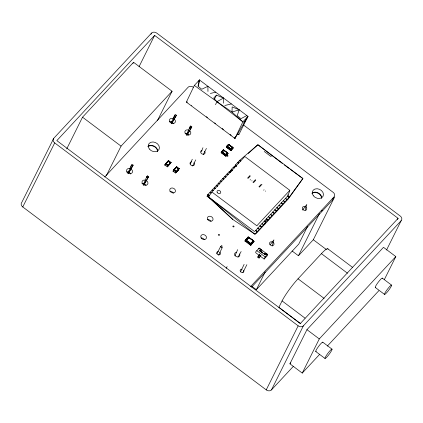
<?xml version="1.0" encoding="UTF-8"?>
<svg xmlns="http://www.w3.org/2000/svg" width="423" height="423" viewBox="0 0 423 423"><rect width="100%" height="100%" fill="white"/><g stroke="black" fill="none" stroke-linecap="round" stroke-linejoin="round"><path stroke-width="0.63" d="M263.841 253.393C264.629 254.678 263.27 252.933 263.936 253.409M260.171 251.315L260.446 251.484L260.198 251.22M261.181 252.082L261.483 252.267L261.234 251.997M170.48 163.029L168.037 161.137L165.885 163.463L168.375 165.266L170.48 163.029L168.037 161.137L165.885 163.463M178.649 169.168L176.206 167.275L174.054 169.602L176.544 171.4L178.649 169.168L176.206 167.275L174.054 169.602M198.487 86.059L199.455 79.936L247.968 116.383L238.916 134.535L237.176 133.869M266.226 254.741L266.099 254.059L266.226 254.741L265.66 254.836L265.258 254.313C265.279 253.229 265.729 255.709 266.294 254.35M260.272 250.945L260.832 250.971M261.308 251.722L261.869 251.748M258.442 248.957L259.156 248.074L267.537 254.371L265.163 256.914L264.116 259.035L259.923 255.883M272.142 246.128L273.93 239.852L270.101 244.906M305.195 210.136L306.802 204.483L302.588 210.046M225.507 154.585L227.225 152.708L224.164 150.398L222.456 152.222L225.507 154.585L227.225 152.708L224.127 150.44M230.667 149.092L232.386 147.215L229.324 144.904L227.616 146.728L230.667 149.092L232.386 147.215L229.287 144.941M288.068 195.569L289.813 190.329L244.817 156.521L211.854 191.979L208.713 196.536M207.957 91.437L207.899 86.281L201.776 89.258L198.006 86.26L199.455 79.936L194.353 85.43L186.363 102.096L234.924 138.458L242.86 121.877L232 112.053L232.158 106.887L239.212 109.811L237.171 115.712L240.941 118.667L246.858 115.553M234.601 137.264L234.924 138.458L235.553 136.655M199.016 81.163L199.455 79.936L198.868 81.116M250.522 243.754L253.329 240.698L249.036 237.446L246.249 240.428L250.522 243.754L253.329 240.698L248.967 237.541L246.249 240.428L250.569 243.622M190.382 164.002L192.264 159.212M201.29 151.926L202.94 147.733M165.414 164.415L164.838 165.033L168.581 160.571L171.051 162.421L167.307 166.884L164.838 165.033L168.581 160.571L166.477 163.273M178.173 170.115L175.476 173.023L175.942 172.082L173.478 170.231L176.751 166.71L173.007 171.172L175.476 173.023L178.749 169.501L179.215 168.56L176.751 166.71L176.423 167.032M128.285 173.356L129.036 171.548M130.786 167.318L131.289 166.112M143.693 184.936L144.692 182.519M146.696 177.686L147.453 175.878L148.563 176.729L143.878 185.078M168.581 160.571L165.308 164.092L167.772 165.948L171.051 162.421L167.307 166.884L168.169 165.493M175.942 172.082L179.215 168.56L175.942 172.082L178.749 169.501L178.02 170.004M127.788 173.388L131.326 165.144L132.039 164.298L133.155 165.15L128.47 173.499M143.196 184.962L146.733 176.719L147.453 175.878M171.505 123.093L172.267 121.359M173.79 117.885L174.551 116.151M186.659 135.249L187.675 132.933M189.451 128.888L190.72 125.996L191.836 126.847L187.003 135.318M234.934 255.83L237.663 249.649M171.151 123.035L174.599 115.262L175.312 114.416L176.428 115.273L171.595 123.738M186.564 134.614L190.006 126.837L190.72 125.996M259.013 258.03L260.912 255.55L259.013 258.03L257.792 257.115L259.579 254.609L257.792 257.115M218.659 255.169L222.107 247.82L221.853 245.44L220.542 246.651L216.925 253.705M215.519 104.671L216.925 101.689L223.556 98.046L223.614 103.196M240.444 271.978L244.124 264.37M386.537 250.025L401.189 220.647A3.892 3.077 26.5 0 0 400.232 216.042L156.764 33.116A3.892 3.077 26.5 0 0 151.556 33.084L53.747 138.3L21.811 202.353A3.892 3.077 26.5 0 0 22.768 206.958L266.236 389.884A3.892 3.077 26.5 0 0 271.444 389.916L293.43 366.265M22.768 206.958L54.704 142.905A3.892 3.077 26.5 0 1 53.747 138.3M66.707 148.928L82.527 117.192L133.557 62.297L172.082 91.241L157.435 120.624M132.975 63.471L133.557 62.297M150.969 34.263L151.556 33.084M139.056 66.654L154.638 35.4L398.106 218.331L397.52 219.511M106.406 175.519L121.052 146.136L172.082 91.241M165.7 163.638L165.308 164.092M167.741 166.123L170.58 163.363M170.718 162.749L171.051 162.421L167.772 165.948M173.869 169.776L173.478 170.231L175.878 168.349M176.751 166.71L173.007 171.172L173.737 170.67M178.887 168.883L179.215 168.56M222.059 153.105L221.118 152.597L223.291 149.827L228.034 153.39L226.337 155.22L222.249 151.873L221.589 151.656L221.118 152.597L225.866 156.161L227.569 154.332L228.034 153.39L223.291 149.827L221.589 151.656L226.337 155.22L225.866 156.161L221.953 153.221M222.249 151.873L225.866 156.161M223.846 150.154L223.291 149.827L224.127 150.815M229.705 145.813L228.446 144.328L233.195 147.897L231.492 149.726L227.41 146.374L226.749 146.157L226.279 147.098L231.027 150.662L232.729 148.833L233.195 147.897L232.703 147.437L228.446 144.328L226.749 146.157L231.492 149.726L231.027 150.662L226.279 147.098L228.446 144.328L229.007 144.661M227.41 146.374L231.027 150.662M225.84 154.765L226.337 155.22M227.542 152.936L228.034 153.39M232.232 170.712L229.15 171.706L207.889 194.58L207.059 196.246L210.109 198.54L232.819 219.484L254.921 234.22L256.37 233.295L288.264 198.984L302.884 178.543L257.887 144.735L239.783 160.269L235.532 164.843L234.702 166.509L236.505 166.08M231 149.266L231.492 149.726M232.703 147.437L233.195 147.897M232.819 219.484L208.756 197.097A0.777 0.613 26.5 0 1 208.793 196.425L209.459 195.675L207.889 194.58L208.983 197.345L253.98 231.154A0.777 0.613 26.5 0 0 255.021 231.159L287.978 195.706A0.777 0.613 26.5 0 0 287.788 194.786M236.489 166.139L233.406 167.133L231.275 169.422L230.445 171.088L232.248 170.654M245.435 239.936L244.901 241.004L250.76 245.403L254.054 241.359L248.201 236.959L245.435 239.936L251.288 244.335L250.76 245.403L249.945 244.256L246.249 241.475L246.165 239.947L245.435 239.936L246.165 239.947L251.093 243.653L251.288 244.335L254.054 241.359L248.201 236.959L244.901 241.004L246.249 241.475M245.948 240.174L246.165 239.947M248.713 237.203L248.502 237.43L248.713 237.203L248.201 236.959M250.881 243.881L251.093 243.653L250.881 243.881L251.288 244.335M253.647 240.904L253.435 241.136L254.054 241.359M290.194 169.242L302.884 178.543L289.094 197.319L267.833 220.193L264.195 221.261L265.707 222.482L264.877 224.148L264.602 222.99M252.145 286.53L256.354 289.692L265.2 271.952M307.6 226.337L298.77 244.087L256.354 289.692M292.119 251.003L298.432 255.746L319.428 213.631M327.984 249.258A19.463 2.702 -53.1 0 0 321.422 253.641L298.03 278.805A19.463 2.702 -53.1 0 0 282.078 300.917L278.884 307.32L300.79 323.78M298.432 255.746L313.316 239.735L334.604 197.033L332.853 198.916M266.236 389.884L298.173 325.832A3.892 3.077 26.5 0 0 303.381 325.858L401.189 220.647M271.444 389.916L303.381 325.858M319.703 354.305L302.244 373.086L289.919 363.822L306.95 329.665L383.497 247.318L395.822 256.581L384.37 279.555M302.244 373.086L319.28 338.923L395.822 256.581M214.429 99.188L216.502 95.122L223.556 98.046M242.892 272.544L246.879 264.692M192.597 166.043L195.759 159.889M203.273 154.564L206.429 148.41M261.372 250.125L260.272 248.994L259.923 249.332M267.241 254.535L266.141 253.403L265.797 253.742M226.183 268.314L227.125 266.638M237.996 257.168L241.131 251.569M128.206 173.488L133.155 165.15M143.619 185.068L148.563 176.729M171.495 123.326L176.428 115.273M186.903 134.905L191.836 126.847M234.924 138.458L247.968 116.383L242.86 121.877L216.925 101.689L194.353 85.43M243.701 122.86L247.968 116.383M261.916 251.838L261.361 251.627M170.49 162.971L168.375 165.266L165.938 163.4M178.659 169.11L176.544 171.4L174.107 169.538M154.638 35.4L56.83 140.616L300.298 323.547L398.106 218.331M104.735 176.951L188.14 87.223A3.844 3.035 26.5 0 1 193.285 87.254M164.838 165.033L165.657 164.15M207.91 195.331L207.059 196.246L208.756 197.097L254.921 234.22L265.707 222.482M229.599 172.002L231.296 170.168M233.85 167.423L235.553 165.594M238.101 162.85L238.953 161.935M247.481 178.199L250.03 175.455M248.253 178.268L250.247 176.127M250.104 179.987L250.479 179.585M252.98 182.334L255.534 179.59M253.477 182.704L255.751 180.261M258.934 186.807L261.102 184.476M259.389 187.146L261.969 184.365M263.682 190.186L264.058 189.784M289.813 190.329L256.851 225.787L211.854 191.979M259.717 250.998L259.521 250.712L259.717 250.998L259.992 250.707M264.116 259.035L267.347 255.64L267.537 254.371M250.633 286.572L334.043 196.843A3.844 3.035 26.5 0 0 333.097 192.301L243.405 124.912M321.475 211.162L322.347 210.22M251.622 287.095L332.335 200.259A3.844 3.035 26.5 0 0 332.991 198.54M289.919 363.822L290.813 362.86M327.312 346.12L378.791 290.744M258.876 255.095L255.73 252.732L255.714 251.886L259.156 248.074M264.407 254.519L264.386 253.89L264.898 254.027L264.391 253.895L264.306 254.45M216.502 95.122L213.684 98.067L216.925 101.689L232 112.053L239.212 109.811M260.684 250.955L260.531 251.193M261.721 251.733L261.567 251.971M261.144 250.252L261.488 249.908M267.019 254.657L267.357 254.318M248.179 153.554L257.887 144.735L282.294 163.4M259.743 250.665L259.696 250.633M266.633 254.588L267.061 254.218L265.834 253.292M260.325 250.85L260.885 251.061M210.368 93.446L215.73 92.166M224.835 105.491L231.386 103.926M262.218 252.409L261.927 252.663M186.363 102.096L187.553 102.001M262.355 252.388L261.779 252.52M251.743 180.859L252.055 180.907M265.321 191.059L265.633 191.106M264.195 221.261L267.003 221.858M226.749 146.157L227.304 146.49M221.589 151.656L222.144 151.984M259.177 255.169L260.462 255.994M240.83 160.999L239.783 160.269L240.809 161.041M238.704 163.289L237.657 162.559L238.683 163.331M230.202 172.436L229.15 171.706L230.181 172.478M228.076 174.725L227.024 173.996L228.055 174.768M225.945 177.01L224.899 176.28L225.924 177.052M221.694 181.583L220.647 180.859L221.673 181.631M219.569 183.873L218.522 183.143L219.548 183.915M215.318 188.447L214.265 187.717L215.296 188.489M213.192 190.736L212.14 190.006L213.171 190.778M211.061 193.02L210.014 192.296L211.04 193.062M258.289 256.46L259.521 257.353M284.378 164.975L289.136 168.465M227.616 146.728L230.688 149.007M222.456 152.222L225.533 154.506M220.542 246.651L222.107 247.82M315.785 351.539L324.97 358.429M259.199 255.032L260.431 255.952M375.317 287.492L384.502 294.382M259.939 248.877L261.171 249.803M256.782 250.628L265.163 256.914M264.259 151.466L271.228 156.7M237.863 133.742L238.916 134.535M235.532 164.843L236.557 165.615M382.286 278.128L391.592 285.134A5.837 0.809 -53.1 0 1 386.627 292.769A5.837 0.809 -53.1 0 1 385.924 291.373A5.837 0.809 -53.1 0 1 391.592 285.134M231.275 169.422L232.306 170.194M327.703 248.708L352.74 267.521M313.316 239.735L326.403 249.57M321.422 253.641L347.495 273.237M207.889 194.58L209.427 195.738M298.03 278.805L324.108 298.395M82.527 117.192L121.052 146.136M262.598 253.166L262.926 253.414M257.882 256.93L259.098 257.845M282.078 300.917L305.025 318.159M306.95 329.665L319.28 338.923M322.749 342.175L332.055 349.181A5.837 0.809 -53.1 0 1 327.095 356.811A5.837 0.809 -53.1 0 1 326.387 355.42A5.837 0.809 -53.1 0 1 332.055 349.181M54.704 142.905L298.173 325.832M258.321 256.497L259.548 257.422M190.006 126.837L191.09 127.757M174.599 115.262L175.677 116.182M146.733 176.719L147.817 177.639M131.326 165.144L132.404 166.065M312.031 193.337A5.837 4.616 26.5 0 1 318.218 193.332A5.837 4.616 26.5 0 1 321.612 198.408M147.981 146.538A5.837 4.616 26.5 0 1 154.162 146.532A5.837 4.616 26.5 0 1 157.562 151.608M316.187 351.413A5.837 0.809 -53.1 0 1 318.487 346.543A5.837 0.809 -53.1 0 1 322.818 342.487M375.55 287.46A5.837 0.809 -53.1 0 1 378.374 282.03A5.837 0.809 -53.1 0 1 382.307 278.63M312 193.131A5.837 4.616 26.5 0 1 318.149 192.883A5.837 4.616 26.5 0 1 321.76 197.901M147.96 146.353A5.837 4.616 26.5 0 1 154.109 146.104A5.837 4.616 26.5 0 1 157.721 151.122M305.818 207.101A2.337 1.845 26.5 0 1 305.729 210.294A2.337 1.845 26.5 0 1 302.318 208.396A2.337 1.845 26.5 0 1 305.126 206.715M204.499 151.233A2.337 1.845 26.5 0 1 204.23 154.041A2.337 1.845 26.5 0 1 200.941 152.957A2.337 1.845 26.5 0 1 201.961 150.392M193.972 162.781A2.337 1.845 26.5 0 1 193.475 165.53A2.337 1.845 26.5 0 1 190.239 164.267A2.337 1.845 26.5 0 1 191.471 161.803M201.115 238.006A2.966 2.342 26.5 0 1 204.335 239.582M207.524 219.674A2.966 2.342 26.5 0 1 211.029 221.388M169.924 191.429A2.966 2.342 26.5 0 1 173.425 193.137M141.874 183.571A3.114 2.459 26.5 0 1 146.014 185.459M126.646 171.95A3.114 2.459 26.5 0 1 130.681 174.054M169.322 121.808A3.114 2.459 26.5 0 1 173.462 123.69M185.105 133.303A3.114 2.459 26.5 0 1 188.785 135.096M239.534 253.937A2.723 2.152 26.5 0 1 238.239 256.84A2.723 2.152 26.5 0 1 234.723 254.884A2.723 2.152 26.5 0 1 236.658 252.335M243.674 270.366A1.946 1.539 26.5 0 1 242.585 272.465A1.946 1.539 26.5 0 1 240.164 270.746A1.946 1.539 26.5 0 1 242.13 269.266M219.764 252.187A1.946 1.539 26.5 0 1 219.696 254.725A1.946 1.539 26.5 0 1 216.84 253.514A1.946 1.539 26.5 0 1 218.453 251.632M231.196 135.228A1.983 1.57 26.5 0 1 230.07 134.334M223.497 129.396A1.983 1.57 26.5 0 1 222.181 128.343M215.54 123.468A1.983 1.57 26.5 0 1 214.657 122.871M207.466 117.472A1.983 1.57 26.5 0 1 206.524 116.584M191.809 105.708A1.983 1.57 26.5 0 1 191.577 105.57M255.693 230.408L257.2 231.63L255.693 230.408M257.819 228.119L259.325 229.345L257.819 228.119M259.944 225.834L261.451 227.056L259.944 225.834M262.07 223.545L263.577 224.766L262.07 223.545M266.321 218.971L267.833 220.193L266.321 218.971M268.446 216.682L269.959 217.908L268.446 216.682M270.577 214.398L272.084 215.619L270.577 214.398M272.703 212.108L274.21 213.329L272.703 212.108M274.828 209.824L276.335 211.045L274.828 209.824M276.954 207.534L278.461 208.756L276.954 207.534M279.08 205.245L280.592 206.472L279.08 205.245M281.205 202.961L282.717 204.182L281.205 202.961M283.331 200.671L284.843 201.893L283.331 200.671M285.462 198.387L286.968 199.608L285.462 198.387M287.587 196.098L289.094 197.319L287.587 196.098M262.403 252.261L261.9 252.267L262.376 252.282M234.453 167.862L233.406 167.133L234.432 167.905M223.82 179.299L222.773 178.569L223.799 179.341M217.443 186.162L216.396 185.433L217.422 186.205M313.374 195.791A5.837 4.616 26.5 0 0 323.024 196.325A5.837 4.616 26.5 0 0 317.15 188.748A5.837 4.616 26.5 0 0 313.374 195.791M149.33 149.012A5.837 4.616 26.5 0 0 158.979 149.546A5.837 4.616 26.5 0 0 153.11 141.969A5.837 4.616 26.5 0 0 149.33 149.012M218.591 235.056A0.592 0.471 26.5 0 0 219.569 235.109A0.592 0.471 26.5 0 0 218.971 234.342A0.592 0.471 26.5 0 0 218.591 235.056M233.036 226.67A0.592 0.471 26.5 0 0 234.014 226.723A0.592 0.471 26.5 0 0 233.417 225.951A0.592 0.471 26.5 0 0 233.036 226.67M226.971 156.002A0.592 0.471 26.5 0 0 227.949 156.055A0.592 0.471 26.5 0 0 227.352 155.283A0.592 0.471 26.5 0 0 226.971 156.002M270.006 244.568A2.337 1.845 26.5 0 0 273.866 244.78A2.337 1.845 26.5 0 0 271.518 241.75A2.337 1.845 26.5 0 0 270.006 244.568M201.343 238.165A2.966 2.342 26.5 0 0 206.25 238.435A2.966 2.342 26.5 0 0 203.262 234.585A2.966 2.342 26.5 0 0 201.343 238.165M207.936 219.807A2.966 2.342 26.5 0 0 212.843 220.076A2.966 2.342 26.5 0 0 209.856 216.232A2.966 2.342 26.5 0 0 207.936 219.807M170.337 191.561A2.966 2.342 26.5 0 0 175.238 191.831A2.966 2.342 26.5 0 0 172.256 187.981A2.966 2.342 26.5 0 0 170.337 191.561M142.593 183.799A3.114 2.459 26.5 0 0 147.743 184.084A3.114 2.459 26.5 0 0 144.608 180.045A3.114 2.459 26.5 0 0 142.593 183.799M127.186 172.224A3.114 2.459 26.5 0 0 132.33 172.51A3.114 2.459 26.5 0 0 129.2 168.465A3.114 2.459 26.5 0 0 127.186 172.224M170.046 122.036A3.114 2.459 26.5 0 0 175.191 122.316A3.114 2.459 26.5 0 0 172.061 118.276A3.114 2.459 26.5 0 0 170.046 122.036M185.454 133.61A3.114 2.459 26.5 0 0 190.604 133.895A3.114 2.459 26.5 0 0 187.468 129.856A3.114 2.459 26.5 0 0 185.454 133.61M217.195 192.428A1.946 1.539 26.5 0 0 220.431 193.174A1.946 1.539 26.5 0 0 219.04 190.445A1.946 1.539 26.5 0 0 217.195 192.428"/></g></svg>
